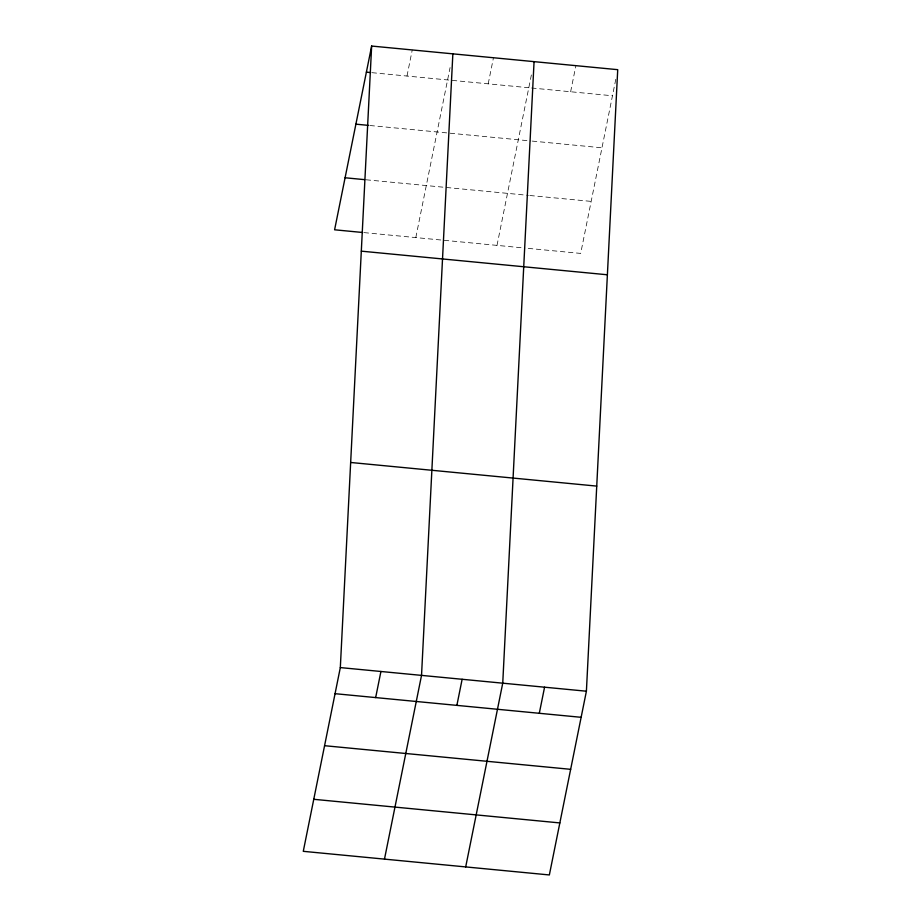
<?xml version="1.0" encoding="UTF-8"?>
<svg xmlns="http://www.w3.org/2000/svg" width="921" height="921" viewBox="0 0 921 921"><rect width="100%" height="100%" fill="white"/><g stroke="black" fill="none" stroke-linecap="round" stroke-linejoin="round"><path stroke-width="0.69" stroke-dasharray="4.61 3.45" d="M406.99 76.04L412.251 49.953M415.808 237.583L450.081 67.578M488.199 83.846L493.46 57.747M497.006 245.377L531.843 72.632M570.629 91.755L575.89 65.656M615.792 79.287L580.679 253.413L526.294 248.198M371.98 72.678L528.804 87.737M531.59 88.002L612.465 95.772M369.897 125.509L530.864 140.971M532.257 141.097L601.977 147.797M366.086 179.779L528.424 195.367M529.817 195.505L591.167 201.388M364.002 232.61L524.901 248.06"/><path stroke-width="1.38" d="M340.321 667.587L371.647 46.05L617.726 69.674L586.401 691.211L549.353 874.95L303.274 851.326L340.321 667.587L586.401 691.211M452.856 53.844L421.53 675.381L384.483 859.12M534.065 61.638L502.739 683.175L465.692 866.914M371.647 46.05L334.599 229.79L362.598 232.483M375.664 697.577L380.926 671.478M456.874 705.371L462.135 679.284M539.303 713.291L544.576 687.193M366.385 72.149L370.587 72.552M355.897 124.162L368.492 125.383M345.087 177.765L364.681 179.653M361.308 251.157L607.388 274.78M350.659 462.48L596.739 486.104M335.06 693.686L581.139 717.309M324.572 745.699L570.652 769.323M313.762 799.301L559.841 822.925"/></g></svg>
